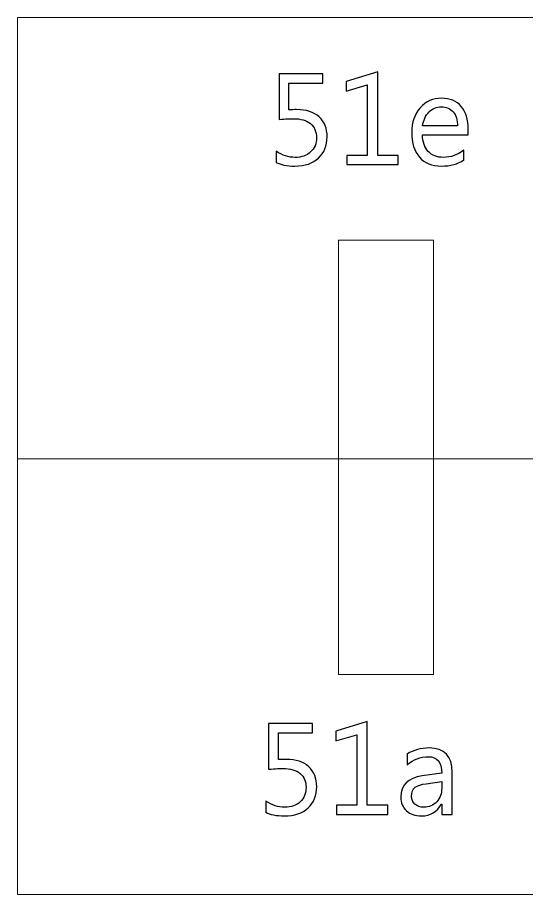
# Model space of a CAD drawing. Header units: centimetres. Extents: x -370 to 378, y -504 to 433.
# Drawn here: x -108.9 to -77.2, y 377.3 to 431.9 of the extents above; entities that cross this region are included whole.
import ezdxf

# ---------------------------------------------------------------- set-up
doc = ezdxf.new("R2010")
doc.units = ezdxf.units.CM
doc.header["$MEASUREMENT"] = 0
doc.layers.add('Camada 1', color=7, linetype='Continuous')
doc.layers.add('Camada 2', color=20, linetype='Continuous')

msp = doc.modelspace()

# ---------------------------------------------------------------- linework, layer by layer
at = {"layer": 'Camada 1', "lineweight": 9}
msp.add_lwpolyline([(-88.897, 390.977), (-82.989, 390.977), (-82.989, 418.021), (-88.897, 418.021), (-88.897, 390.977)], close=True, dxfattribs=at)
for points in [[(-108.854, 431.873), (-108.854, 431.873), (41.46, 431.873), (41.46, 431.873), (41.46, 431.873), (41.46, 431.873), (41.46, 377.293), (41.46, 377.293), (41.46, 377.293), (41.46, 377.293), (-108.854, 377.298), (-108.854, 377.298), (-108.854, 377.298), (-108.854, 377.298), (-108.854, 431.873), (-108.854, 431.873)], [(-108.854, 404.406), (-108.854, 404.406), (41.46, 404.406), (41.46, 404.406), (41.46, 404.406), (41.46, 404.406), (41.46, 377.293), (41.46, 377.293), (41.46, 377.293), (41.46, 377.293), (-108.854, 377.295), (-108.854, 377.295), (-108.854, 377.295), (-108.854, 377.295), (-108.854, 404.406), (-108.854, 404.406)]]:
    msp.add_open_spline(points, degree=3, knots=[0, 0, 0, 0, 0.2, 0.2, 0.2, 0.2, 0.4, 0.4, 0.4, 0.4, 0.6, 0.6, 0.6, 0.6, 1, 1, 1, 1], dxfattribs=at)
at = {"layer": 'Camada 2'}
for points, knots in [([(-85.181, 422.723), (-85.181, 422.723), (-88.374, 422.723), (-88.374, 422.723), (-88.374, 422.723), (-88.374, 422.723), (-88.374, 423.288), (-88.374, 423.288), (-88.374, 423.288), (-88.374, 423.288), (-87.1, 423.288), (-87.1, 423.288), (-87.1, 423.288), (-87.1, 423.288), (-87.1, 427.678), (-87.1, 427.678), (-87.1, 427.678), (-87.1, 427.678), (-88.406, 427.288), (-88.406, 427.288), (-88.406, 427.288), (-88.406, 427.288), (-88.406, 427.901), (-88.406, 427.901), (-88.406, 427.901), (-88.406, 427.901), (-86.455, 428.498), (-86.455, 428.498), (-86.455, 428.498), (-86.455, 428.498), (-86.455, 423.288), (-86.455, 423.288), (-86.455, 423.288), (-86.455, 423.288), (-85.181, 423.288), (-85.181, 423.288), (-85.181, 423.288), (-85.181, 423.288), (-85.181, 422.723), (-85.181, 422.723)], [0, 0, 0, 0, 0.090909, 0.090909, 0.090909, 0.090909, 0.181818, 0.181818, 0.181818, 0.181818, 0.272727, 0.272727, 0.272727, 0.272727, 0.363636, 0.363636, 0.363636, 0.363636, 0.454545, 0.454545, 0.454545, 0.454545, 0.545455, 0.545455, 0.545455, 0.545455, 0.636364, 0.636364, 0.636364, 0.636364, 0.727273, 0.727273, 0.727273, 0.727273, 0.818182, 0.818182, 0.818182, 0.818182, 1, 1, 1, 1]), ([(-92.769, 422.86), (-92.769, 422.86), (-92.769, 423.546), (-92.769, 423.546), (-92.769, 423.546), (-92.384, 423.293), (-91.991, 423.167), (-91.592, 423.167), (-91.592, 423.167), (-91.193, 423.167), (-90.872, 423.28), (-90.627, 423.506), (-90.627, 423.506), (-90.383, 423.73), (-90.261, 424.03), (-90.261, 424.402), (-90.261, 424.402), (-90.261, 424.772), (-90.386, 425.061), (-90.635, 425.268), (-90.635, 425.268), (-90.885, 425.475), (-91.241, 425.578), (-91.706, 425.578), (-91.706, 425.578), (-91.863, 425.578), (-92.159, 425.562), (-92.592, 425.531), (-92.592, 425.531), (-92.592, 425.531), (-92.592, 428.369), (-92.592, 428.369), (-92.592, 428.369), (-92.592, 428.369), (-89.858, 428.369), (-89.858, 428.369), (-89.858, 428.369), (-89.858, 428.369), (-89.858, 427.788), (-89.858, 427.788), (-89.858, 427.788), (-89.858, 427.788), (-91.979, 427.788), (-91.979, 427.788), (-91.979, 427.788), (-91.979, 427.788), (-91.979, 426.127), (-91.979, 426.127), (-91.979, 426.127), (-91.806, 426.137), (-91.646, 426.143), (-91.498, 426.143), (-91.498, 426.143), (-90.894, 426.143), (-90.427, 425.991), (-90.096, 425.688), (-90.096, 425.688), (-89.765, 425.386), (-89.6, 424.971), (-89.6, 424.444), (-89.6, 424.444), (-89.6, 423.898), (-89.777, 423.458), (-90.134, 423.127), (-90.134, 423.127), (-90.49, 422.793), (-90.979, 422.627), (-91.599, 422.627), (-91.599, 422.627), (-92.121, 422.627), (-92.511, 422.704), (-92.769, 422.86)], [0, 0, 0, 0, 0.052632, 0.052632, 0.052632, 0.052632, 0.105263, 0.105263, 0.105263, 0.105263, 0.157895, 0.157895, 0.157895, 0.157895, 0.210526, 0.210526, 0.210526, 0.210526, 0.263158, 0.263158, 0.263158, 0.263158, 0.315789, 0.315789, 0.315789, 0.315789, 0.368421, 0.368421, 0.368421, 0.368421, 0.421053, 0.421053, 0.421053, 0.421053, 0.473684, 0.473684, 0.473684, 0.473684, 0.526316, 0.526316, 0.526316, 0.526316, 0.578947, 0.578947, 0.578947, 0.578947, 0.631579, 0.631579, 0.631579, 0.631579, 0.684211, 0.684211, 0.684211, 0.684211, 0.736842, 0.736842, 0.736842, 0.736842, 0.789474, 0.789474, 0.789474, 0.789474, 0.842105, 0.842105, 0.842105, 0.842105, 0.894737, 0.894737, 0.894737, 0.894737, 1, 1, 1, 1]), ([(-80.826, 424.578), (-80.826, 424.578), (-83.673, 424.578), (-83.673, 424.578), (-83.673, 424.578), (-83.662, 424.128), (-83.541, 423.78), (-83.311, 423.535), (-83.311, 423.535), (-83.08, 423.289), (-82.763, 423.167), (-82.359, 423.167), (-82.359, 423.167), (-81.905, 423.167), (-81.488, 423.317), (-81.108, 423.618), (-81.108, 423.618), (-81.108, 423.618), (-81.108, 423.014), (-81.108, 423.014), (-81.108, 423.014), (-81.461, 422.756), (-81.93, 422.627), (-82.513, 422.627), (-82.513, 422.627), (-83.081, 422.627), (-83.529, 422.809), (-83.854, 423.176), (-83.854, 423.176), (-84.179, 423.543), (-84.342, 424.059), (-84.342, 424.723), (-84.342, 424.723), (-84.342, 425.352), (-84.164, 425.863), (-83.808, 426.26), (-83.808, 426.26), (-83.452, 426.655), (-83.011, 426.852), (-82.483, 426.852), (-82.483, 426.852), (-81.956, 426.852), (-81.548, 426.682), (-81.259, 426.34), (-81.259, 426.34), (-80.97, 425.999), (-80.826, 425.524), (-80.826, 424.917), (-80.826, 424.917), (-80.826, 424.917), (-80.826, 424.578), (-80.826, 424.578)], [0, 0, 0, 0, 0.071429, 0.071429, 0.071429, 0.071429, 0.142857, 0.142857, 0.142857, 0.142857, 0.214286, 0.214286, 0.214286, 0.214286, 0.285714, 0.285714, 0.285714, 0.285714, 0.357143, 0.357143, 0.357143, 0.357143, 0.428571, 0.428571, 0.428571, 0.428571, 0.5, 0.5, 0.5, 0.5, 0.571429, 0.571429, 0.571429, 0.571429, 0.642857, 0.642857, 0.642857, 0.642857, 0.714286, 0.714286, 0.714286, 0.714286, 0.785714, 0.785714, 0.785714, 0.785714, 0.857143, 0.857143, 0.857143, 0.857143, 1, 1, 1, 1]), ([(-81.487, 425.127), (-81.49, 425.5), (-81.58, 425.792), (-81.757, 426), (-81.757, 426), (-81.935, 426.209), (-82.181, 426.312), (-82.495, 426.312), (-82.495, 426.312), (-82.799, 426.312), (-83.058, 426.203), (-83.271, 425.984), (-83.271, 425.984), (-83.483, 425.765), (-83.615, 425.48), (-83.664, 425.127), (-83.664, 425.127), (-83.664, 425.127), (-81.487, 425.127), (-81.487, 425.127)], [0, 0, 0, 0, 0.166667, 0.166667, 0.166667, 0.166667, 0.333333, 0.333333, 0.333333, 0.333333, 0.5, 0.5, 0.5, 0.5, 0.666667, 0.666667, 0.666667, 0.666667, 1, 1, 1, 1]), ([(-93.417, 382.417), (-93.417, 382.417), (-93.417, 383.103), (-93.417, 383.103), (-93.417, 383.103), (-93.031, 382.85), (-92.639, 382.724), (-92.24, 382.724), (-92.24, 382.724), (-91.84, 382.724), (-91.519, 382.837), (-91.275, 383.062), (-91.275, 383.062), (-91.031, 383.287), (-90.909, 383.587), (-90.909, 383.959), (-90.909, 383.959), (-90.909, 384.329), (-91.034, 384.618), (-91.283, 384.824), (-91.283, 384.824), (-91.533, 385.032), (-91.889, 385.135), (-92.354, 385.135), (-92.354, 385.135), (-92.511, 385.135), (-92.807, 385.119), (-93.24, 385.088), (-93.24, 385.088), (-93.24, 385.088), (-93.24, 387.925), (-93.24, 387.925), (-93.24, 387.925), (-93.24, 387.925), (-90.506, 387.925), (-90.506, 387.925), (-90.506, 387.925), (-90.506, 387.925), (-90.506, 387.345), (-90.506, 387.345), (-90.506, 387.345), (-90.506, 387.345), (-92.627, 387.345), (-92.627, 387.345), (-92.627, 387.345), (-92.627, 387.345), (-92.627, 385.683), (-92.627, 385.683), (-92.627, 385.683), (-92.453, 385.694), (-92.293, 385.7), (-92.146, 385.7), (-92.146, 385.7), (-91.542, 385.7), (-91.074, 385.548), (-90.744, 385.245), (-90.744, 385.245), (-90.413, 384.943), (-90.248, 384.527), (-90.248, 384.001), (-90.248, 384.001), (-90.248, 383.455), (-90.425, 383.015), (-90.781, 382.683), (-90.781, 382.683), (-91.137, 382.35), (-91.627, 382.183), (-92.246, 382.183), (-92.246, 382.183), (-92.769, 382.183), (-93.159, 382.261), (-93.417, 382.417)], [0, 0, 0, 0, 0.052632, 0.052632, 0.052632, 0.052632, 0.105263, 0.105263, 0.105263, 0.105263, 0.157895, 0.157895, 0.157895, 0.157895, 0.210526, 0.210526, 0.210526, 0.210526, 0.263158, 0.263158, 0.263158, 0.263158, 0.315789, 0.315789, 0.315789, 0.315789, 0.368421, 0.368421, 0.368421, 0.368421, 0.421053, 0.421053, 0.421053, 0.421053, 0.473684, 0.473684, 0.473684, 0.473684, 0.526316, 0.526316, 0.526316, 0.526316, 0.578947, 0.578947, 0.578947, 0.578947, 0.631579, 0.631579, 0.631579, 0.631579, 0.684211, 0.684211, 0.684211, 0.684211, 0.736842, 0.736842, 0.736842, 0.736842, 0.789474, 0.789474, 0.789474, 0.789474, 0.842105, 0.842105, 0.842105, 0.842105, 0.894737, 0.894737, 0.894737, 0.894737, 1, 1, 1, 1]), ([(-85.828, 382.28), (-85.828, 382.28), (-89.022, 382.28), (-89.022, 382.28), (-89.022, 382.28), (-89.022, 382.28), (-89.022, 382.845), (-89.022, 382.845), (-89.022, 382.845), (-89.022, 382.845), (-87.748, 382.845), (-87.748, 382.845), (-87.748, 382.845), (-87.748, 382.845), (-87.748, 387.234), (-87.748, 387.234), (-87.748, 387.234), (-87.748, 387.234), (-89.054, 386.845), (-89.054, 386.845), (-89.054, 386.845), (-89.054, 386.845), (-89.054, 387.458), (-89.054, 387.458), (-89.054, 387.458), (-89.054, 387.458), (-87.103, 388.054), (-87.103, 388.054), (-87.103, 388.054), (-87.103, 388.054), (-87.103, 382.845), (-87.103, 382.845), (-87.103, 382.845), (-87.103, 382.845), (-85.828, 382.845), (-85.828, 382.845), (-85.828, 382.845), (-85.828, 382.845), (-85.828, 382.28), (-85.828, 382.28)], [0, 0, 0, 0, 0.090909, 0.090909, 0.090909, 0.090909, 0.181818, 0.181818, 0.181818, 0.181818, 0.272727, 0.272727, 0.272727, 0.272727, 0.363636, 0.363636, 0.363636, 0.363636, 0.454545, 0.454545, 0.454545, 0.454545, 0.545455, 0.545455, 0.545455, 0.545455, 0.636364, 0.636364, 0.636364, 0.636364, 0.727273, 0.727273, 0.727273, 0.727273, 0.818182, 0.818182, 0.818182, 0.818182, 1, 1, 1, 1]), ([(-81.828, 382.28), (-81.828, 382.28), (-82.473, 382.28), (-82.473, 382.28), (-82.473, 382.28), (-82.473, 382.28), (-82.473, 382.911), (-82.473, 382.911), (-82.473, 382.911), (-82.473, 382.911), (-82.49, 382.911), (-82.49, 382.911), (-82.49, 382.911), (-82.77, 382.425), (-83.183, 382.183), (-83.73, 382.183), (-83.73, 382.183), (-84.132, 382.183), (-84.447, 382.289), (-84.674, 382.503), (-84.674, 382.503), (-84.901, 382.716), (-85.014, 382.998), (-85.014, 383.35), (-85.014, 383.35), (-85.014, 384.104), (-84.57, 384.544), (-83.683, 384.667), (-83.683, 384.667), (-83.683, 384.667), (-82.473, 384.837), (-82.473, 384.837), (-82.473, 384.837), (-82.473, 385.525), (-82.75, 385.869), (-83.304, 385.869), (-83.304, 385.869), (-83.789, 385.869), (-84.227, 385.702), (-84.619, 385.369), (-84.619, 385.369), (-84.619, 385.369), (-84.619, 386.03), (-84.619, 386.03), (-84.619, 386.03), (-84.222, 386.283), (-83.766, 386.409), (-83.249, 386.409), (-83.249, 386.409), (-82.301, 386.409), (-81.828, 385.908), (-81.828, 384.904), (-81.828, 384.904), (-81.828, 384.904), (-81.828, 382.28), (-81.828, 382.28)], [0, 0, 0, 0, 0.066667, 0.066667, 0.066667, 0.066667, 0.133333, 0.133333, 0.133333, 0.133333, 0.2, 0.2, 0.2, 0.2, 0.266667, 0.266667, 0.266667, 0.266667, 0.333333, 0.333333, 0.333333, 0.333333, 0.4, 0.4, 0.4, 0.4, 0.466667, 0.466667, 0.466667, 0.466667, 0.533333, 0.533333, 0.533333, 0.533333, 0.6, 0.6, 0.6, 0.6, 0.666667, 0.666667, 0.666667, 0.666667, 0.733333, 0.733333, 0.733333, 0.733333, 0.8, 0.8, 0.8, 0.8, 0.866667, 0.866667, 0.866667, 0.866667, 1, 1, 1, 1]), ([(-82.473, 384.321), (-82.473, 384.321), (-83.446, 384.186), (-83.446, 384.186), (-83.446, 384.186), (-83.746, 384.144), (-83.972, 384.069), (-84.124, 383.963), (-84.124, 383.963), (-84.276, 383.855), (-84.352, 383.667), (-84.352, 383.396), (-84.352, 383.396), (-84.352, 383.198), (-84.283, 383.037), (-84.141, 382.912), (-84.141, 382.912), (-84.002, 382.787), (-83.814, 382.724), (-83.581, 382.724), (-83.581, 382.724), (-83.26, 382.724), (-82.995, 382.837), (-82.787, 383.061), (-82.787, 383.061), (-82.578, 383.287), (-82.473, 383.572), (-82.473, 383.917), (-82.473, 383.917), (-82.473, 383.917), (-82.473, 384.321), (-82.473, 384.321)], [0, 0, 0, 0, 0.111111, 0.111111, 0.111111, 0.111111, 0.222222, 0.222222, 0.222222, 0.222222, 0.333333, 0.333333, 0.333333, 0.333333, 0.444444, 0.444444, 0.444444, 0.444444, 0.555556, 0.555556, 0.555556, 0.555556, 0.666667, 0.666667, 0.666667, 0.666667, 0.777778, 0.777778, 0.777778, 0.777778, 1, 1, 1, 1])]:
    msp.add_open_spline(points, degree=3, knots=knots, dxfattribs=at)
at = {"layer": 'Camada 2', "lineweight": 9}
for points, knots in [([(-85.181, 422.723), (-85.181, 422.723), (-88.374, 422.723), (-88.374, 422.723), (-88.374, 422.723), (-88.374, 422.723), (-88.374, 423.288), (-88.374, 423.288), (-88.374, 423.288), (-88.374, 423.288), (-87.1, 423.288), (-87.1, 423.288), (-87.1, 423.288), (-87.1, 423.288), (-87.1, 427.678), (-87.1, 427.678), (-87.1, 427.678), (-87.1, 427.678), (-88.406, 427.288), (-88.406, 427.288), (-88.406, 427.288), (-88.406, 427.288), (-88.406, 427.901), (-88.406, 427.901), (-88.406, 427.901), (-88.406, 427.901), (-86.455, 428.498), (-86.455, 428.498), (-86.455, 428.498), (-86.455, 428.498), (-86.455, 423.288), (-86.455, 423.288), (-86.455, 423.288), (-86.455, 423.288), (-85.181, 423.288), (-85.181, 423.288), (-85.181, 423.288), (-85.181, 423.288), (-85.181, 422.723), (-85.181, 422.723)], [0, 0, 0, 0, 0.090909, 0.090909, 0.090909, 0.090909, 0.181818, 0.181818, 0.181818, 0.181818, 0.272727, 0.272727, 0.272727, 0.272727, 0.363636, 0.363636, 0.363636, 0.363636, 0.454545, 0.454545, 0.454545, 0.454545, 0.545455, 0.545455, 0.545455, 0.545455, 0.636364, 0.636364, 0.636364, 0.636364, 0.727273, 0.727273, 0.727273, 0.727273, 0.818182, 0.818182, 0.818182, 0.818182, 1, 1, 1, 1]), ([(-92.769, 422.86), (-92.769, 422.86), (-92.769, 423.546), (-92.769, 423.546), (-92.769, 423.546), (-92.384, 423.293), (-91.991, 423.167), (-91.592, 423.167), (-91.592, 423.167), (-91.193, 423.167), (-90.872, 423.28), (-90.627, 423.506), (-90.627, 423.506), (-90.383, 423.73), (-90.261, 424.03), (-90.261, 424.402), (-90.261, 424.402), (-90.261, 424.772), (-90.386, 425.061), (-90.635, 425.268), (-90.635, 425.268), (-90.885, 425.475), (-91.241, 425.578), (-91.706, 425.578), (-91.706, 425.578), (-91.863, 425.578), (-92.159, 425.562), (-92.592, 425.531), (-92.592, 425.531), (-92.592, 425.531), (-92.592, 428.369), (-92.592, 428.369), (-92.592, 428.369), (-92.592, 428.369), (-89.858, 428.369), (-89.858, 428.369), (-89.858, 428.369), (-89.858, 428.369), (-89.858, 427.788), (-89.858, 427.788), (-89.858, 427.788), (-89.858, 427.788), (-91.979, 427.788), (-91.979, 427.788), (-91.979, 427.788), (-91.979, 427.788), (-91.979, 426.127), (-91.979, 426.127), (-91.979, 426.127), (-91.806, 426.137), (-91.646, 426.143), (-91.498, 426.143), (-91.498, 426.143), (-90.894, 426.143), (-90.427, 425.991), (-90.096, 425.688), (-90.096, 425.688), (-89.765, 425.386), (-89.6, 424.971), (-89.6, 424.444), (-89.6, 424.444), (-89.6, 423.898), (-89.777, 423.458), (-90.134, 423.127), (-90.134, 423.127), (-90.49, 422.793), (-90.979, 422.627), (-91.599, 422.627), (-91.599, 422.627), (-92.121, 422.627), (-92.511, 422.704), (-92.769, 422.86)], [0, 0, 0, 0, 0.052632, 0.052632, 0.052632, 0.052632, 0.105263, 0.105263, 0.105263, 0.105263, 0.157895, 0.157895, 0.157895, 0.157895, 0.210526, 0.210526, 0.210526, 0.210526, 0.263158, 0.263158, 0.263158, 0.263158, 0.315789, 0.315789, 0.315789, 0.315789, 0.368421, 0.368421, 0.368421, 0.368421, 0.421053, 0.421053, 0.421053, 0.421053, 0.473684, 0.473684, 0.473684, 0.473684, 0.526316, 0.526316, 0.526316, 0.526316, 0.578947, 0.578947, 0.578947, 0.578947, 0.631579, 0.631579, 0.631579, 0.631579, 0.684211, 0.684211, 0.684211, 0.684211, 0.736842, 0.736842, 0.736842, 0.736842, 0.789474, 0.789474, 0.789474, 0.789474, 0.842105, 0.842105, 0.842105, 0.842105, 0.894737, 0.894737, 0.894737, 0.894737, 1, 1, 1, 1]), ([(-80.826, 424.578), (-80.826, 424.578), (-83.673, 424.578), (-83.673, 424.578), (-83.673, 424.578), (-83.662, 424.128), (-83.541, 423.78), (-83.311, 423.535), (-83.311, 423.535), (-83.08, 423.289), (-82.763, 423.167), (-82.359, 423.167), (-82.359, 423.167), (-81.905, 423.167), (-81.488, 423.317), (-81.108, 423.618), (-81.108, 423.618), (-81.108, 423.618), (-81.108, 423.014), (-81.108, 423.014), (-81.108, 423.014), (-81.461, 422.756), (-81.93, 422.627), (-82.513, 422.627), (-82.513, 422.627), (-83.081, 422.627), (-83.529, 422.809), (-83.854, 423.176), (-83.854, 423.176), (-84.179, 423.543), (-84.342, 424.059), (-84.342, 424.723), (-84.342, 424.723), (-84.342, 425.352), (-84.164, 425.863), (-83.808, 426.26), (-83.808, 426.26), (-83.452, 426.655), (-83.011, 426.852), (-82.483, 426.852), (-82.483, 426.852), (-81.956, 426.852), (-81.548, 426.682), (-81.259, 426.34), (-81.259, 426.34), (-80.97, 425.999), (-80.826, 425.524), (-80.826, 424.917), (-80.826, 424.917), (-80.826, 424.917), (-80.826, 424.578), (-80.826, 424.578)], [0, 0, 0, 0, 0.071429, 0.071429, 0.071429, 0.071429, 0.142857, 0.142857, 0.142857, 0.142857, 0.214286, 0.214286, 0.214286, 0.214286, 0.285714, 0.285714, 0.285714, 0.285714, 0.357143, 0.357143, 0.357143, 0.357143, 0.428571, 0.428571, 0.428571, 0.428571, 0.5, 0.5, 0.5, 0.5, 0.571429, 0.571429, 0.571429, 0.571429, 0.642857, 0.642857, 0.642857, 0.642857, 0.714286, 0.714286, 0.714286, 0.714286, 0.785714, 0.785714, 0.785714, 0.785714, 0.857143, 0.857143, 0.857143, 0.857143, 1, 1, 1, 1]), ([(-81.487, 425.127), (-81.49, 425.5), (-81.58, 425.792), (-81.757, 426), (-81.757, 426), (-81.935, 426.209), (-82.181, 426.312), (-82.495, 426.312), (-82.495, 426.312), (-82.799, 426.312), (-83.058, 426.203), (-83.271, 425.984), (-83.271, 425.984), (-83.483, 425.765), (-83.615, 425.48), (-83.664, 425.127), (-83.664, 425.127), (-83.664, 425.127), (-81.487, 425.127), (-81.487, 425.127)], [0, 0, 0, 0, 0.166667, 0.166667, 0.166667, 0.166667, 0.333333, 0.333333, 0.333333, 0.333333, 0.5, 0.5, 0.5, 0.5, 0.666667, 0.666667, 0.666667, 0.666667, 1, 1, 1, 1]), ([(-93.417, 382.417), (-93.417, 382.417), (-93.417, 383.103), (-93.417, 383.103), (-93.417, 383.103), (-93.031, 382.85), (-92.639, 382.724), (-92.24, 382.724), (-92.24, 382.724), (-91.84, 382.724), (-91.519, 382.837), (-91.275, 383.062), (-91.275, 383.062), (-91.031, 383.287), (-90.909, 383.587), (-90.909, 383.959), (-90.909, 383.959), (-90.909, 384.329), (-91.034, 384.618), (-91.283, 384.824), (-91.283, 384.824), (-91.533, 385.032), (-91.889, 385.135), (-92.354, 385.135), (-92.354, 385.135), (-92.511, 385.135), (-92.807, 385.119), (-93.24, 385.088), (-93.24, 385.088), (-93.24, 385.088), (-93.24, 387.925), (-93.24, 387.925), (-93.24, 387.925), (-93.24, 387.925), (-90.506, 387.925), (-90.506, 387.925), (-90.506, 387.925), (-90.506, 387.925), (-90.506, 387.345), (-90.506, 387.345), (-90.506, 387.345), (-90.506, 387.345), (-92.627, 387.345), (-92.627, 387.345), (-92.627, 387.345), (-92.627, 387.345), (-92.627, 385.683), (-92.627, 385.683), (-92.627, 385.683), (-92.453, 385.694), (-92.293, 385.7), (-92.146, 385.7), (-92.146, 385.7), (-91.542, 385.7), (-91.074, 385.548), (-90.744, 385.245), (-90.744, 385.245), (-90.413, 384.943), (-90.248, 384.527), (-90.248, 384.001), (-90.248, 384.001), (-90.248, 383.455), (-90.425, 383.015), (-90.781, 382.683), (-90.781, 382.683), (-91.137, 382.35), (-91.627, 382.183), (-92.246, 382.183), (-92.246, 382.183), (-92.769, 382.183), (-93.159, 382.261), (-93.417, 382.417)], [0, 0, 0, 0, 0.052632, 0.052632, 0.052632, 0.052632, 0.105263, 0.105263, 0.105263, 0.105263, 0.157895, 0.157895, 0.157895, 0.157895, 0.210526, 0.210526, 0.210526, 0.210526, 0.263158, 0.263158, 0.263158, 0.263158, 0.315789, 0.315789, 0.315789, 0.315789, 0.368421, 0.368421, 0.368421, 0.368421, 0.421053, 0.421053, 0.421053, 0.421053, 0.473684, 0.473684, 0.473684, 0.473684, 0.526316, 0.526316, 0.526316, 0.526316, 0.578947, 0.578947, 0.578947, 0.578947, 0.631579, 0.631579, 0.631579, 0.631579, 0.684211, 0.684211, 0.684211, 0.684211, 0.736842, 0.736842, 0.736842, 0.736842, 0.789474, 0.789474, 0.789474, 0.789474, 0.842105, 0.842105, 0.842105, 0.842105, 0.894737, 0.894737, 0.894737, 0.894737, 1, 1, 1, 1]), ([(-85.828, 382.28), (-85.828, 382.28), (-89.022, 382.28), (-89.022, 382.28), (-89.022, 382.28), (-89.022, 382.28), (-89.022, 382.845), (-89.022, 382.845), (-89.022, 382.845), (-89.022, 382.845), (-87.748, 382.845), (-87.748, 382.845), (-87.748, 382.845), (-87.748, 382.845), (-87.748, 387.234), (-87.748, 387.234), (-87.748, 387.234), (-87.748, 387.234), (-89.054, 386.845), (-89.054, 386.845), (-89.054, 386.845), (-89.054, 386.845), (-89.054, 387.458), (-89.054, 387.458), (-89.054, 387.458), (-89.054, 387.458), (-87.103, 388.054), (-87.103, 388.054), (-87.103, 388.054), (-87.103, 388.054), (-87.103, 382.845), (-87.103, 382.845), (-87.103, 382.845), (-87.103, 382.845), (-85.828, 382.845), (-85.828, 382.845), (-85.828, 382.845), (-85.828, 382.845), (-85.828, 382.28), (-85.828, 382.28)], [0, 0, 0, 0, 0.090909, 0.090909, 0.090909, 0.090909, 0.181818, 0.181818, 0.181818, 0.181818, 0.272727, 0.272727, 0.272727, 0.272727, 0.363636, 0.363636, 0.363636, 0.363636, 0.454545, 0.454545, 0.454545, 0.454545, 0.545455, 0.545455, 0.545455, 0.545455, 0.636364, 0.636364, 0.636364, 0.636364, 0.727273, 0.727273, 0.727273, 0.727273, 0.818182, 0.818182, 0.818182, 0.818182, 1, 1, 1, 1]), ([(-81.828, 382.28), (-81.828, 382.28), (-82.473, 382.28), (-82.473, 382.28), (-82.473, 382.28), (-82.473, 382.28), (-82.473, 382.911), (-82.473, 382.911), (-82.473, 382.911), (-82.473, 382.911), (-82.49, 382.911), (-82.49, 382.911), (-82.49, 382.911), (-82.77, 382.425), (-83.183, 382.183), (-83.73, 382.183), (-83.73, 382.183), (-84.132, 382.183), (-84.447, 382.289), (-84.674, 382.503), (-84.674, 382.503), (-84.901, 382.716), (-85.014, 382.998), (-85.014, 383.35), (-85.014, 383.35), (-85.014, 384.104), (-84.57, 384.544), (-83.683, 384.667), (-83.683, 384.667), (-83.683, 384.667), (-82.473, 384.837), (-82.473, 384.837), (-82.473, 384.837), (-82.473, 385.525), (-82.75, 385.869), (-83.304, 385.869), (-83.304, 385.869), (-83.789, 385.869), (-84.227, 385.702), (-84.619, 385.369), (-84.619, 385.369), (-84.619, 385.369), (-84.619, 386.03), (-84.619, 386.03), (-84.619, 386.03), (-84.222, 386.283), (-83.766, 386.409), (-83.249, 386.409), (-83.249, 386.409), (-82.301, 386.409), (-81.828, 385.908), (-81.828, 384.904), (-81.828, 384.904), (-81.828, 384.904), (-81.828, 382.28), (-81.828, 382.28)], [0, 0, 0, 0, 0.066667, 0.066667, 0.066667, 0.066667, 0.133333, 0.133333, 0.133333, 0.133333, 0.2, 0.2, 0.2, 0.2, 0.266667, 0.266667, 0.266667, 0.266667, 0.333333, 0.333333, 0.333333, 0.333333, 0.4, 0.4, 0.4, 0.4, 0.466667, 0.466667, 0.466667, 0.466667, 0.533333, 0.533333, 0.533333, 0.533333, 0.6, 0.6, 0.6, 0.6, 0.666667, 0.666667, 0.666667, 0.666667, 0.733333, 0.733333, 0.733333, 0.733333, 0.8, 0.8, 0.8, 0.8, 0.866667, 0.866667, 0.866667, 0.866667, 1, 1, 1, 1]), ([(-82.473, 384.321), (-82.473, 384.321), (-83.446, 384.186), (-83.446, 384.186), (-83.446, 384.186), (-83.746, 384.144), (-83.972, 384.069), (-84.124, 383.963), (-84.124, 383.963), (-84.276, 383.855), (-84.352, 383.667), (-84.352, 383.396), (-84.352, 383.396), (-84.352, 383.198), (-84.283, 383.037), (-84.141, 382.912), (-84.141, 382.912), (-84.002, 382.787), (-83.814, 382.724), (-83.581, 382.724), (-83.581, 382.724), (-83.26, 382.724), (-82.995, 382.837), (-82.787, 383.061), (-82.787, 383.061), (-82.578, 383.287), (-82.473, 383.572), (-82.473, 383.917), (-82.473, 383.917), (-82.473, 383.917), (-82.473, 384.321), (-82.473, 384.321)], [0, 0, 0, 0, 0.111111, 0.111111, 0.111111, 0.111111, 0.222222, 0.222222, 0.222222, 0.222222, 0.333333, 0.333333, 0.333333, 0.333333, 0.444444, 0.444444, 0.444444, 0.444444, 0.555556, 0.555556, 0.555556, 0.555556, 0.666667, 0.666667, 0.666667, 0.666667, 0.777778, 0.777778, 0.777778, 0.777778, 1, 1, 1, 1])]:
    msp.add_open_spline(points, degree=3, knots=knots, dxfattribs=at)

doc.saveas('drawing.dxf')
